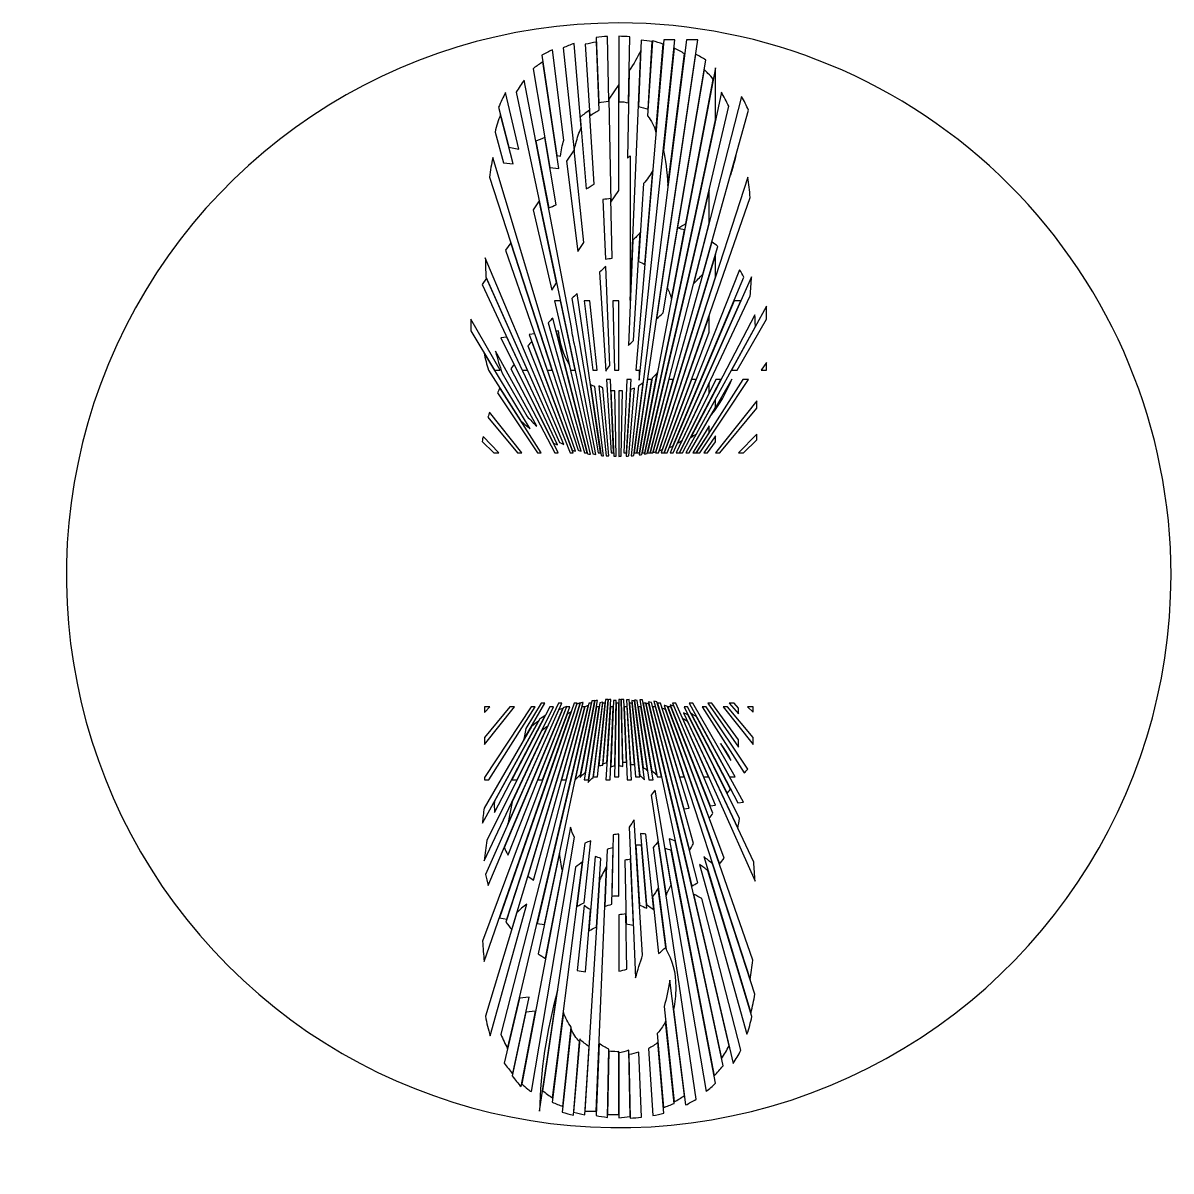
# Model space of a CAD drawing. Extents: x 26 to 180, y 81 to 236.
import ezdxf

# ---------------------------------------------------------------- set-up
doc = ezdxf.new("R2010")
doc.units = 0
doc.layers.add('Ebene_1', color=7, linetype='CONTINUOUS')

msp = doc.modelspace()

# ---------------------------------------------------------------- linework, layer by layer
at = {"layer": 'Ebene_1', "color": 7}
for p, q in [((105.93768, 235.585139), (105.93768, 235.585139)), ((104.5993, 225.030233), (104.41637, 233.76355)), ((104.41637, 233.76355), (104.41637, 233.76355)), ((105.9372, 233.785771), (105.9372, 224.973389)), ((105.93772, 233.785771), (105.9372, 233.785771)), ((105.9372, 233.785771), (105.9372, 233.785771)), ((107.27097, 224.808541), (107.45752, 233.726343)), ((98.467891, 232.219458), (99.92465, 218.361906)), ((100.87395, 221.450606), (99.918966, 232.821488)), ((99.918966, 232.821488), (99.918966, 232.821488)), ((101.43515, 232.709351), (102.04287, 223.052576)), ((102.89915, 233.645728), (103.26967, 224.808024)), ((103.31049, 223.824622), (102.92602, 233.000806)), ((102.92602, 233.000806), (102.92602, 233.000806)), ((115.05344, 233.312931), (108.01925, 177.64036)), ((111.99626, 233.312931), (108.25851, 188.79782)), ((108.37168, 177.64036), (116.59237, 233.312931)), ((108.95872, 233.244718), (108.58459, 224.328467)), ((108.69879, 187.42633), (113.52175, 233.312931)), ((108.95872, 233.244718), (108.95872, 233.244718)), ((110.46871, 233.178573), (109.83206, 223.055676)), ((109.88838, 223.947611), (110.46302, 233.088139)), ((110.46871, 233.178573), (110.46871, 233.178573)), ((110.95292, 220.887333), (111.94717, 232.726404)), ((113.40548, 232.204472), (111.95286, 218.385677)), ((113.52175, 233.312931), (111.99626, 233.312931)), ((111.99626, 233.312931), (111.99626, 233.312931)), ((113.40548, 232.204472), (113.40548, 232.204472)), ((116.59237, 233.312931), (115.05344, 233.312931)), ((115.05344, 233.312931), (115.05344, 233.312931)), ((95.589514, 231.231405), (97.584224, 217.725252)), ((98.530937, 219.782491), (96.989945, 231.980713)), ((96.989945, 231.980713), (96.989945, 231.980713)), ((107.48853, 198.166239), (108.90136, 231.874259)), ((108.90136, 231.874259), (108.90136, 231.874259)), ((116.30556, 231.36628), (111.03715, 195.69094)), ((112.57401, 213.693457), (114.81366, 231.421574)), ((116.30556, 231.36628), (116.30556, 231.36628)), ((94.393722, 229.40826), (96.646297, 216.089693)), ((97.843123, 215.970321), (95.720256, 230.346187)), ((95.720256, 230.346187), (95.720256, 230.346187)), ((107.36192, 229.182951), (107.11439, 217.352148)), ((118.98602, 229.557088), (109.08171, 177.64036)), ((111.91565, 196.50329), (117.68119, 230.589067)), ((117.4626, 229.296639), (112.48306, 199.856576)), ((117.4626, 229.296639), (117.4626, 229.296639)), ((118.98602, 222.54563), (118.98602, 229.557088)), ((118.98602, 229.557088), (118.98602, 229.557088)), ((99.568599, 194.54217), (93.207747, 227.885356)), ((93.207747, 227.885356), (93.207747, 227.885356)), ((114.97851, 208.553719), (118.68526, 227.984058)), ((92.465157, 218.594967), (90.683354, 226.190369)), ((90.683354, 226.190369), (90.683354, 226.190369)), ((92.101355, 226.248763), (102.4661, 177.48585)), ((105.9372, 227.277641), (104.59362, 225.310836)), ((105.9372, 212.982389), (105.9372, 227.277641)), ((105.9372, 227.277641), (105.9372, 227.277641)), ((119.7715, 226.239978), (109.40366, 177.46466)), ((119.7715, 226.239978), (119.7715, 226.239978)), ((104.59362, 225.310836), (104.88455, 211.41711)), ((105.9372, 224.973389), (105.93772, 224.973389)), ((122.49847, 225.658101), (116.01876, 200.419849)), ((122.49847, 225.658101), (122.49847, 225.658101)), ((89.74646, 224.215295), (91.131388, 218.821309)), ((91.705514, 216.58372), (90.002775, 223.215356)), ((90.002775, 223.215356), (90.002775, 223.215356)), ((100.74992, 222.927519), (101.56589, 213.211316)), ((102.62061, 213.873808), (101.99481, 223.821004)), ((101.99481, 223.821004), (101.99481, 223.821004)), ((109.7778, 177.53029), (120.76317, 224.363607)), ((117.25848, 201.702458), (123.43381, 223.81842)), ((109.44138, 177.64036), (118.98602, 222.54563)), ((89.262252, 220.879582), (90.425488, 216.711877)), ((97.493274, 211.080697), (95.959517, 220.14836)), ((95.959517, 220.14836), (95.959517, 220.14836)), ((91.131388, 218.821309), (92.465157, 218.594967)), ((94.779744, 219.647616), (96.495402, 210.652816)), ((99.914315, 218.461125), (98.888021, 216.958891)), ((101.22586, 205.978682), (99.914315, 218.461125)), ((99.914315, 218.461125), (99.914315, 218.461125)), ((100.89462, 177.8574), (88.946509, 217.431213)), ((88.946509, 217.431213), (88.946509, 217.431213)), ((90.425488, 216.711877), (91.705514, 216.58372)), ((97.584224, 217.725252), (98.10874, 217.635852)), ((98.888021, 216.958891), (100.42539, 204.788574)), ((107.48853, 217.692696), (107.48853, 198.166239)), ((121.71712, 217.672542), (120.9921, 215.076318)), ((121.71712, 217.672542), (121.71712, 217.672542)), ((96.646297, 216.089693), (97.843123, 215.970321)), ((109.45533, 203.047595), (110.51935, 215.718656)), ((110.51935, 215.718656), (110.51935, 215.718656)), ((88.509843, 214.791064), (100.46725, 177.98918)), ((109.25845, 213.942537), (108.59854, 203.452222)), ((123.36198, 214.782796), (111.39113, 177.94008)), ((123.36198, 214.782796), (123.36198, 214.782796)), ((104.88455, 211.41711), (105.9372, 212.982389)), ((118.11579, 213.078507), (109.80363, 177.64036)), ((111.834, 178.08891), (123.66429, 212.060482)), ((118.11579, 208.586792), (118.11579, 213.078507)), ((118.11579, 213.078507), (118.11579, 213.078507)), ((95.217961, 211.586092), (94.392171, 210.37738)), ((97.566138, 200.537671), (95.217961, 211.586092)), ((95.217961, 211.586092), (95.217961, 211.586092)), ((103.81434, 211.800033), (104.15178, 203.758146)), ((105.04268, 203.861499), (104.8737, 211.911654)), ((104.8737, 211.911654), (104.8737, 211.911654)), ((94.392171, 210.37738), (96.9238, 199.583207)), ((110.17002, 177.64036), (118.11579, 208.586792)), ((113.0453, 198.417387), (114.81263, 207.684005)), ((91.377368, 205.96473), (90.685421, 204.951872)), ((96.955322, 188.79782), (91.377368, 205.96473)), ((91.377368, 205.96473), (91.377368, 205.96473)), ((100.42539, 204.788574), (101.22586, 205.978682)), ((107.82908, 206.289258), (107.23428, 192.10459)), ((107.92726, 192.78052), (108.84194, 207.320203)), ((108.84194, 207.320203), (108.84194, 207.320203)), ((118.47597, 206.063949), (110.55501, 177.69462)), ((118.47597, 206.063949), (118.47597, 206.063949)), ((90.685421, 204.951872), (96.310917, 188.79782)), ((118.98602, 204.374129), (110.91468, 177.64036)), ((110.9617, 177.79642), (119.31726, 205.470703)), ((118.98602, 201.314368), (118.98602, 204.374129)), ((118.98602, 204.374129), (118.98602, 204.374129)), ((98.534554, 178.76484), (87.951221, 203.942114)), ((87.951221, 203.942114), (87.951221, 203.942114)), ((104.7533, 189.4076), (104.19312, 202.764925)), ((104.19312, 202.764925), (104.19312, 202.764925)), ((88.114001, 201.187244), (87.513521, 200.308228)), ((88.031836, 201.371212), (97.967664, 179.05474)), ((93.629944, 188.79782), (88.114001, 201.187244)), ((88.114001, 201.187244), (88.114001, 201.187244)), ((103.36837, 201.989779), (104.20656, 188.66656)), ((111.29398, 177.64036), (118.98602, 201.314368)), ((122.2313, 202.309656), (112.74454, 178.34833)), ((113.24477, 178.53953), (122.81938, 201.316951)), ((123.8374, 201.358809), (113.86333, 178.95656)), ((122.2313, 202.309656), (122.2313, 202.309656)), ((123.8374, 201.358809), (123.8374, 201.358809)), ((87.513521, 200.308228), (92.929728, 188.79782)), ((96.9238, 199.583207), (97.566138, 200.537671)), ((97.262797, 198.139368), (99.453361, 188.79782)), ((98.076184, 198.139368), (97.262797, 198.139368)), ((97.262797, 198.139368), (97.262797, 198.139368)), ((100.06159, 188.79782), (98.076184, 198.139368)), ((99.632678, 198.431856), (103.14926, 177.64036)), ((103.50324, 177.64036), (100.33238, 199.113468)), ((100.33238, 199.113468), (100.33238, 199.113468)), ((101.26514, 198.139368), (102.44543, 188.79782)), ((102.0501, 198.139368), (101.26514, 198.139368)), ((101.26514, 198.139368), (101.26514, 198.139368)), ((103.03195, 188.79782), (102.0501, 198.139368)), ((105.16257, 198.139368), (105.35843, 188.79782)), ((105.9372, 198.139368), (105.16257, 198.139368)), ((105.16257, 198.139368), (105.16257, 198.139368)), ((105.9372, 188.79782), (105.9372, 198.139368)), ((121.48406, 198.139368), (112.86753, 177.64036)), ((113.27681, 177.64036), (122.40338, 198.139368)), ((114.47777, 179.30382), (123.65809, 198.813228)), ((122.40338, 198.139368), (121.48406, 198.139368)), ((121.48406, 198.139368), (121.48406, 198.139368)), ((125.86932, 197.41073), (121.13421, 188.79782)), ((125.86932, 195.67802), (125.86932, 197.41073)), ((125.86932, 197.41073), (125.86932, 197.41073)), ((86.00612, 195.67699), (86.00612, 194.0652)), ((89.97797, 188.79782), (86.00612, 195.67699)), ((86.00612, 195.67699), (86.00612, 195.67699)), ((96.441659, 195.16332), (101.33438, 177.64036)), ((101.70439, 177.64036), (97.041622, 195.80204)), ((97.041622, 195.80204), (97.041622, 195.80204)), ((118.11579, 196.12657), (111.67794, 177.64036)), ((124.28699, 196.25369), (115.6472, 179.72757)), ((118.11579, 193.90242), (118.11579, 196.12657)), ((118.11579, 196.12657), (118.11579, 196.12657)), ((121.89695, 188.79782), (125.86932, 195.67802)), ((124.28699, 196.25369), (124.28699, 196.25369)), ((86.00612, 194.0652), (89.196106, 188.79782)), ((94.608695, 193.68538), (93.872306, 193.59598)), ((93.872306, 193.59598), (99.67712, 177.98711)), ((100.11689, 177.86825), (94.608695, 193.68538)), ((94.608695, 193.68538), (94.608695, 193.68538)), ((97.806433, 194.07347), (97.494824, 194.03574)), ((97.494824, 194.03574), (101.73798, 177.51014)), ((97.806433, 194.07347), (97.806433, 194.07347)), ((112.06809, 177.64036), (118.11579, 193.90242)), ((116.41253, 180.2092), (124.35417, 194.65483)), ((90.844584, 193.22907), (90.063236, 193.13399)), ((90.063236, 193.13399), (97.091748, 178.97516)), ((97.676208, 178.7111), (90.844584, 193.22907)), ((90.844584, 193.22907), (90.844584, 193.22907)), ((93.704358, 192.05137), (99.409953, 177.64036)), ((99.806311, 177.64036), (94.218022, 192.66735)), ((94.218022, 192.66735), (94.218022, 192.66735)), ((102.83507, 177.41815), (100.06573, 191.9351)), ((93.984444, 180.89184), (87.779138, 191.13773)), ((87.779138, 191.13773), (87.779138, 191.13773)), ((94.905835, 181.22102), (89.333049, 191.35787)), ((89.333049, 191.35787), (89.333049, 191.35787)), ((91.401656, 188.95905), (97.319124, 177.64036)), ((97.753723, 177.64036), (91.823853, 189.5864)), ((91.823853, 189.5864), (91.823853, 189.5864)), ((102.11676, 177.44244), (99.285413, 189.51612)), ((125.86932, 189.83341), (125.14947, 188.79782)), ((125.86932, 188.79782), (125.86932, 189.83341)), ((125.86932, 189.83341), (125.86932, 189.83341)), ((88.393571, 188.79937), (92.718888, 181.98325)), ((89.196106, 188.79782), (89.97797, 188.79782)), ((90.221883, 188.37511), (93.583952, 182.55169)), ((92.929728, 188.79782), (93.629944, 188.79782)), ((96.310917, 188.79782), (96.955322, 188.79782)), ((99.453361, 188.79782), (100.06159, 188.79782)), ((102.44543, 188.79782), (103.03195, 188.79782)), ((104.27891, 187.51159), (104.90006, 177.64036)), ((104.83288, 187.51159), (104.27891, 187.51159)), ((104.27891, 187.51159), (104.27891, 187.51159)), ((105.24629, 177.64036), (104.83288, 187.51159)), ((105.35843, 188.79782), (105.9372, 188.79782)), ((107.04205, 187.51159), (106.62863, 177.64036)), ((106.97435, 177.64036), (107.5955, 187.51159)), ((107.5955, 187.51159), (107.04205, 187.51159)), ((107.04205, 187.51159), (107.04205, 187.51159)), ((108.25851, 188.79782), (108.69879, 188.79782)), ((109.82896, 187.51159), (108.37116, 177.64036)), ((110.43099, 187.7245), (108.67709, 177.35459)), ((108.69879, 188.79782), (108.69879, 187.42633)), ((108.72566, 177.64036), (110.39481, 187.51159)), ((109.03831, 177.40988), (111.1374, 188.4149)), ((110.39481, 187.51159), (109.82896, 187.51159)), ((109.82896, 187.51159), (109.82896, 187.51159)), ((112.70423, 187.51159), (110.1695, 177.64036)), ((110.54002, 177.64036), (113.29593, 187.51159)), ((111.1374, 188.4149), (111.1374, 188.4149)), ((115.73919, 187.51159), (112.06809, 177.64036)), ((112.46394, 177.64036), (116.37222, 187.51159)), ((113.29593, 187.51159), (112.70423, 187.51159)), ((112.70423, 187.51159), (112.70423, 187.51159)), ((119.02116, 187.51159), (114.12068, 177.64036)), ((114.5558, 177.64036), (119.71672, 187.51159)), ((116.37222, 187.51159), (115.73919, 187.51159)), ((115.73919, 187.51159), (115.73919, 187.51159)), ((122.66383, 187.51159), (116.3991, 177.64036)), ((116.89002, 177.64036), (123.44828, 187.51159)), ((121.19519, 187.58187), (118.37779, 182.70258)), ((119.71672, 187.51159), (119.02116, 187.51159)), ((119.02116, 187.51159), (119.02116, 187.51159)), ((121.13421, 188.79782), (121.89695, 188.79782)), ((121.19519, 187.58187), (121.19519, 187.58187)), ((123.44828, 187.51159), (122.66383, 187.51159)), ((122.66383, 187.51159), (122.66383, 187.51159)), ((125.14947, 188.79782), (125.86932, 188.79782)), ((89.602283, 185.74167), (94.984383, 177.64036)), ((95.475309, 177.64036), (89.921126, 186.39228)), ((89.921126, 186.39228), (89.921126, 186.39228)), ((102.14725, 186.82068), (103.55802, 177.26829)), ((102.14725, 186.82068), (102.14725, 186.82068)), ((103.9058, 177.23522), (102.72965, 186.54576)), ((103.2552, 186.67547), (104.24635, 177.24349)), ((103.2552, 186.67547), (103.2552, 186.67547)), ((104.58845, 177.21816), (103.81744, 186.40158)), ((104.89541, 186.01556), (105.26541, 177.17631)), ((104.89541, 186.01556), (104.89541, 186.01556)), ((105.60182, 177.1701), (105.41682, 185.98559)), ((105.93772, 185.9799), (105.9372, 185.9799)), ((105.9372, 185.9799), (105.9372, 177.16752)), ((106.2731, 177.17527), (106.4581, 186.00471)), ((106.4581, 186.00471), (106.4581, 186.00471)), ((107.51282, 186.19746), (106.94696, 177.20111)), ((107.28647, 177.22281), (108.05335, 186.35301)), ((108.61973, 186.67495), (107.62754, 177.2378)), ((107.97222, 177.26519), (109.21039, 187.06563)), ((108.05335, 186.35301), (108.05335, 186.35301)), ((109.21039, 187.06563), (109.21039, 187.06563)), ((118.11579, 187.03565), (113.69487, 177.64036)), ((118.11579, 185.68793), (118.11579, 187.03565)), ((118.11579, 187.03565), (118.11579, 187.03565)), ((114.12068, 177.64036), (118.11579, 185.68793)), ((118.98602, 184.89005), (115.00022, 177.64036)), ((118.98602, 183.75523), (118.98602, 184.89005)), ((118.98602, 184.89005), (118.98602, 184.89005)), ((124.56449, 184.6575), (119.00307, 177.64036)), ((124.56449, 183.67203), (124.56449, 184.6575)), ((124.56449, 184.6575), (124.56449, 184.6575)), ((92.871334, 177.64036), (88.531547, 183.11548)), ((88.531547, 183.11548), (88.531547, 183.11548)), ((115.45549, 177.64036), (118.98602, 183.75523)), ((119.57461, 177.64036), (124.56449, 183.67203)), ((88.315023, 182.4566), (92.299276, 177.64036)), ((118.11579, 181.26443), (115.92109, 177.64036)), ((118.11579, 180.34614), (118.11579, 181.26443)), ((118.11579, 181.26443), (118.11579, 181.26443)), ((89.793486, 177.64036), (87.646847, 179.83247)), ((87.646847, 179.83247), (87.646847, 179.83247)), ((116.39858, 177.64036), (118.11579, 180.34614)), ((118.98602, 179.92963), (117.3949, 177.64036)), ((118.98602, 179.11572), (118.98602, 179.92963)), ((118.98602, 179.92963), (118.98602, 179.92963)), ((124.56449, 180.17664), (122.0804, 177.64036)), ((124.56449, 179.39684), (124.56449, 180.17664)), ((124.56449, 180.17664), (124.56449, 180.17664)), ((87.527474, 179.18342), (89.103088, 177.64036)), ((117.91425, 177.64036), (118.98602, 179.11572)), ((122.7708, 177.64036), (124.56449, 179.39684)), ((89.103088, 177.64036), (89.793486, 177.64036)), ((92.299276, 177.64036), (92.871334, 177.64036)), ((94.984383, 177.64036), (95.475309, 177.64036)), ((97.319124, 177.64036), (97.753723, 177.64036)), ((99.409953, 177.64036), (99.806311, 177.64036)), ((101.33438, 177.64036), (101.70439, 177.64036)), ((103.14926, 177.64036), (103.50324, 177.64036)), ((104.90006, 177.64036), (105.24629, 177.64036)), ((105.9372, 177.16752), (105.93772, 177.16752)), ((106.62863, 177.64036), (106.97435, 177.64036)), ((108.01925, 177.64036), (108.37168, 177.64036)), ((108.37116, 177.64036), (108.72566, 177.64036)), ((109.08171, 177.64036), (109.44138, 177.64036)), ((109.80363, 177.64036), (110.17002, 177.64036)), ((110.1695, 177.64036), (110.54002, 177.64036)), ((110.91468, 177.64036), (111.29398, 177.64036)), ((111.67794, 177.64036), (112.06809, 177.64036)), ((112.06809, 177.64036), (112.46394, 177.64036)), ((112.86753, 177.64036), (113.27681, 177.64036)), ((113.69487, 177.64036), (114.12068, 177.64036)), ((114.12068, 177.64036), (114.5558, 177.64036)), ((115.00022, 177.64036), (115.45549, 177.64036)), ((115.92109, 177.64036), (116.39858, 177.64036)), ((116.3991, 177.64036), (116.89002, 177.64036)), ((117.3949, 177.64036), (117.91425, 177.64036)), ((119.00307, 177.64036), (119.57461, 177.64036)), ((122.0804, 177.64036), (122.7708, 177.64036)), ((94.462451, 120.05576), (101.14835, 144.00159)), ((102.33381, 144.20106), (100.07399, 133.56967)), ((102.70846, 144.22845), (100.73804, 133.89729)), ((100.80625, 134.25541), (102.71208, 144.24602)), ((101.14835, 144.00159), (101.14835, 144.00159)), ((101.44239, 134.57684), (103.08156, 144.2672)), ((103.39731, 143.95146), (101.80826, 133.18933)), ((102.49245, 133.88024), (103.77403, 144.02381)), ((102.71208, 144.24602), (102.71208, 144.24602)), ((103.08156, 144.2672), (103.08156, 144.2672)), ((104.17297, 144.36797), (103.23556, 135.44707)), ((103.77403, 144.02381), (103.77403, 144.02381)), ((103.78746, 135.54629), (104.52902, 144.37882)), ((104.52747, 144.36539), (103.804, 135.74576)), ((104.34609, 135.86152), (104.88197, 144.37934)), ((104.52902, 144.37882), (104.52902, 144.37882)), ((105.22872, 144.2393), (104.85406, 135.30341)), ((104.88197, 144.37934), (104.88197, 144.37934)), ((105.39977, 135.46826), (105.58425, 144.27651)), ((105.58425, 144.27651), (105.58425, 144.27651)), ((105.93772, 144.37521), (105.93772, 135.491)), ((105.93772, 144.37521), (105.93772, 144.37521)), ((106.28912, 144.38451), (106.46534, 135.96538)), ((106.28912, 144.38451), (106.28912, 144.38451)), ((106.47774, 135.35974), (106.28912, 144.36384)), ((106.99554, 135.91267), (106.64104, 144.37882)), ((106.99399, 144.36229), (107.54227, 135.64757)), ((108.08436, 135.5928), (107.34694, 144.37004)), ((107.34694, 144.37004), (107.34694, 144.37004)), ((107.71591, 144.23826), (108.77734, 134.13759)), ((107.71591, 144.23826), (107.71591, 144.23826)), ((108.06731, 144.29511), (109.21556, 135.20677)), ((108.06731, 144.29511), (108.06731, 144.29511)), ((109.4233, 133.56398), (108.08126, 144.18762)), ((109.82585, 134.8223), (108.43162, 144.2641)), ((108.78096, 144.34317), (110.40256, 134.75667)), ((108.78096, 144.34317), (108.78096, 144.34317)), ((111.07229, 134.23681), (109.14838, 144.32353)), ((109.94729, 144.06153), (115.77071, 119.23152)), ((109.94729, 144.06153), (109.94729, 144.06153)), ((116.58203, 119.69764), (110.34365, 143.99539)), ((110.6842, 144.15507), (114.73046, 129.66241)), ((110.6842, 144.15507), (110.6842, 144.15507)), ((115.42293, 129.73889), (111.09193, 144.08427)), ((98.966052, 142.40892), (87.593103, 111.82732)), ((87.803943, 109.0833), (99.49987, 142.66937)), ((87.82513, 143.41299), (87.82513, 142.65955)), ((87.82513, 142.65955), (88.56307, 143.41299)), ((88.56307, 143.41299), (87.82513, 143.41299)), ((87.82513, 143.41299), (87.82513, 143.41299)), ((91.260063, 143.41299), (87.82513, 139.26079)), ((87.82513, 138.30271), (91.875529, 143.41299)), ((94.150326, 143.41299), (87.82513, 133.89316)), ((97.838472, 142.96444), (87.977059, 120.81489)), ((88.355847, 119.33022), (98.384692, 143.18872)), ((88.433879, 133.57432), (94.677942, 143.41299)), ((99.9231, 143.88428), (89.846712, 114.94755)), ((101.38244, 143.41299), (90.049284, 99.27667)), ((98.427067, 143.28742), (90.493184, 124.41415)), ((100.29827, 143.80005), (90.739164, 114.38066)), ((90.875073, 114.79872), (100.32566, 143.88428)), ((90.964473, 97.31761), (101.80774, 143.54683)), ((90.984627, 127.57158), (98.24775, 143.88428)), ((91.015116, 123.46537), (98.928845, 143.45382)), ((91.875529, 143.41299), (91.260063, 143.41299)), ((91.260063, 143.41299), (91.260063, 143.41299)), ((91.50966, 113.36831), (100.73029, 143.90805)), ((96.6618, 143.41299), (91.518445, 133.57432)), ((97.81005, 143.88428), (91.554618, 130.59)), ((92.246049, 133.57432), (97.129989, 143.41299)), ((93.139535, 138.98897), (95.965719, 143.88428)), ((95.477893, 143.88428), (93.423238, 140.49121)), ((100.73287, 143.91684), (93.691439, 120.59423)), ((94.677942, 143.41299), (94.150326, 143.41299)), ((94.150326, 143.41299), (94.150326, 143.41299)), ((101.8868, 143.88428), (94.927022, 114.21219)), ((98.912826, 143.41299), (95.017456, 133.57432)), ((95.965719, 143.88428), (95.477893, 143.88428)), ((95.477893, 143.88428), (95.477893, 143.88428)), ((95.679948, 133.57432), (99.339156, 143.41299)), ((95.929028, 114.06698), (102.26663, 143.88428)), ((97.129989, 143.41299), (96.6618, 143.41299)), ((96.6618, 143.41299), (96.6618, 143.41299)), ((98.24775, 143.88428), (97.81005, 143.88428)), ((97.81005, 143.88428), (97.81005, 143.88428)), ((100.98402, 143.41299), (98.236898, 133.57432)), ((98.384692, 143.18872), (98.384692, 143.18872)), ((98.855981, 133.57432), (101.38244, 143.41299)), ((99.339156, 143.41299), (98.912826, 143.41299)), ((98.912826, 143.41299), (98.912826, 143.41299)), ((98.928845, 143.45382), (98.928845, 143.45382)), ((99.49987, 142.66937), (99.49987, 142.66937)), ((100.32566, 143.88428), (99.9231, 143.88428)), ((99.9231, 143.88428), (99.9231, 143.88428)), ((100.73029, 143.90805), (100.73029, 143.90805)), ((101.38244, 143.41299), (100.98402, 143.41299)), ((100.98402, 143.41299), (100.98402, 143.41299)), ((102.93687, 143.41299), (101.27237, 133.57432)), ((101.80774, 143.54683), (101.80774, 143.54683)), ((101.8651, 133.57432), (103.31772, 143.41299)), ((102.26663, 143.88428), (101.8868, 143.88428)), ((101.8868, 143.88428), (101.8868, 143.88428)), ((103.75594, 143.88428), (102.5033, 133.97016)), ((103.31772, 143.41299), (102.93687, 143.41299)), ((102.93687, 143.41299), (102.93687, 143.41299)), ((103.08053, 133.97016), (104.12233, 143.88428)), ((104.12233, 143.88428), (103.75594, 143.88428)), ((103.75594, 143.88428), (103.75594, 143.88428)), ((104.82099, 143.41299), (104.20243, 133.57432)), ((104.78172, 133.57432), (105.1941, 143.41299)), ((105.1941, 143.41299), (104.82099, 143.41299)), ((104.82099, 143.41299), (104.82099, 143.41299)), ((105.57547, 143.88428), (105.36825, 133.97016)), ((105.93772, 143.88428), (105.57547, 143.88428)), ((105.57547, 143.88428), (105.57547, 143.88428)), ((105.93772, 133.97016), (105.93772, 143.88428)), ((106.68134, 143.41299), (107.09372, 133.57432)), ((107.05393, 143.41299), (106.68134, 143.41299)), ((106.68134, 143.41299), (106.68134, 143.41299)), ((107.67301, 133.57432), (107.05393, 143.41299)), ((107.38776, 143.88428), (108.22027, 133.97016)), ((107.75311, 143.88428), (107.38776, 143.88428)), ((107.38776, 143.88428), (107.38776, 143.88428)), ((108.79491, 133.97016), (107.75311, 143.88428)), ((108.55771, 143.41299), (110.01034, 133.57432)), ((108.93857, 143.41299), (108.55771, 143.41299)), ((108.55771, 143.41299), (108.55771, 143.41299)), ((110.60255, 133.57432), (108.93857, 143.41299)), ((109.23209, 143.88428), (111.12345, 133.97016)), ((109.60881, 143.88428), (109.23209, 143.88428)), ((109.23209, 143.88428), (109.23209, 143.88428)), ((109.60623, 143.89668), (119.78959, 95.98746)), ((109.60623, 143.89668), (109.60623, 143.89668)), ((111.71566, 133.97016), (109.60881, 143.88428)), ((120.81898, 97.70726), (110.00982, 143.7954)), ((110.493, 143.41299), (115.47357, 124.01573)), ((110.89194, 143.41299), (110.493, 143.41299)), ((110.493, 143.41299), (110.493, 143.41299)), ((116.03788, 124.98104), (110.89194, 143.41299)), ((111.15239, 143.88428), (114.14549, 133.97016)), ((111.54978, 143.88428), (111.15239, 143.88428)), ((111.15239, 143.88428), (111.15239, 143.88428)), ((114.77077, 133.97016), (111.54978, 143.88428)), ((111.76269, 143.22902), (123.6524, 106.63643)), ((111.76269, 143.22902), (111.76269, 143.22902)), ((112.05363, 143.59438), (119.50743, 122.18896)), ((112.05363, 143.59438), (112.05363, 143.59438)), ((124.01362, 109.24867), (112.24896, 143.03214)), ((120.13169, 122.98943), (112.52181, 143.45175)), ((112.53628, 143.41299), (118.14111, 128.34156)), ((112.96261, 143.41299), (112.53628, 143.41299)), ((112.53628, 143.41299), (112.53628, 143.41299)), ((112.86029, 143.67086), (118.25273, 130.05102)), ((112.86029, 143.67086), (112.86029, 143.67086)), ((118.63772, 129.0795), (112.96261, 143.41299)), ((113.19826, 143.88428), (117.36545, 133.97016)), ((113.62769, 143.88428), (113.19826, 143.88428)), ((113.19826, 143.88428), (113.19826, 143.88428)), ((118.9793, 130.13112), (113.35277, 143.51583)), ((118.04137, 133.97016), (113.62769, 143.88428)), ((114.66897, 142.60012), (121.98118, 127.06102)), ((114.66897, 142.60012), (114.66897, 142.60012)), ((114.74493, 143.41299), (120.5482, 131.72172)), ((115.21312, 143.41299), (114.74493, 143.41299)), ((114.74493, 143.41299), (114.74493, 143.41299)), ((121.01432, 132.31651), (115.21312, 143.41299)), ((115.43275, 143.88428), (120.88306, 133.97016)), ((115.9092, 143.88428), (115.43275, 143.88428)), ((115.43275, 143.88428), (115.43275, 143.88428)), ((115.69423, 142.49367), (121.98377, 130.46236)), ((115.69423, 142.49367), (115.69423, 142.49367)), ((121.63289, 133.97016), (115.9092, 143.88428)), ((117.1975, 143.41299), (122.86123, 134.48796)), ((117.72563, 143.41299), (117.1975, 143.41299)), ((117.1975, 143.41299), (117.1975, 143.41299)), ((123.32581, 134.98353), (117.72563, 143.41299)), ((117.94164, 143.88428), (122.0711, 137.94253)), ((118.48631, 143.88428), (117.94164, 143.88428)), ((117.94164, 143.88428), (117.94164, 143.88428)), ((122.0711, 138.9497), (118.48631, 143.88428)), ((120.00043, 143.41299), (124.05031, 138.30323)), ((120.61589, 143.41299), (120.00043, 143.41299)), ((120.00043, 143.41299), (120.00043, 143.41299)), ((124.05031, 139.26131), (120.61589, 143.41299)), ((120.84534, 143.88428), (122.0711, 142.46421)), ((121.48871, 143.88428), (120.84534, 143.88428)), ((120.84534, 143.88428), (120.84534, 143.88428)), ((122.0711, 143.23781), (121.48871, 143.88428)), ((122.0711, 142.46421), (122.0711, 143.23781)), ((123.3134, 143.41299), (124.05031, 142.66058)), ((124.05031, 143.41299), (123.3134, 143.41299)), ((123.3134, 143.41299), (123.3134, 143.41299)), ((124.05031, 142.66058), (124.05031, 143.41299)), ((87.562614, 127.7323), (95.117192, 141.47306)), ((95.281523, 141.77227), (89.174919, 130.66442)), ((89.201274, 129.14203), (96.040649, 142.22547)), ((95.117192, 141.47306), (95.117192, 141.47306)), ((96.040649, 142.22547), (96.040649, 142.22547)), ((114.53616, 141.84306), (124.31231, 119.8842)), ((114.53616, 141.84306), (114.53616, 141.84306)), ((124.13764, 122.47784), (115.24723, 141.37177)), ((122.21993, 128.35448), (115.31493, 142.26474)), ((122.76408, 130.54814), (116.43527, 142.05959)), ((94.165312, 140.76613), (87.808077, 129.75388)), ((87.820996, 122.65612), (96.344507, 140.76923)), ((95.467558, 140.06436), (88.178597, 125.38102)), ((93.423238, 140.49121), (93.139535, 138.98897)), ((96.344507, 140.76923), (96.344507, 140.76923)), ((87.82513, 139.26079), (87.82513, 138.30271)), ((119.67383, 138.47428), (121.05773, 136.18914)), ((119.67383, 138.47428), (119.67383, 138.47428)), ((122.0711, 137.94253), (122.0711, 138.9497)), ((124.05031, 138.30323), (124.05031, 139.26131)), ((87.82513, 133.89316), (87.82513, 133.57432)), ((87.82513, 133.57432), (88.433879, 133.57432)), ((91.518445, 133.57432), (92.246049, 133.57432)), ((95.017456, 133.57432), (95.679948, 133.57432)), ((98.236898, 133.57432), (98.855981, 133.57432)), ((101.27237, 133.57432), (101.8651, 133.57432)), ((102.5033, 133.97016), (103.08053, 133.97016)), ((104.20243, 133.57432), (104.78172, 133.57432)), ((105.36825, 133.97016), (105.93772, 133.97016)), ((107.09372, 133.57432), (107.67301, 133.57432)), ((108.22027, 133.97016), (108.79491, 133.97016)), ((110.01034, 133.57432), (110.60255, 133.57432)), ((111.12345, 133.97016), (111.71566, 133.97016)), ((114.14549, 133.97016), (114.77077, 133.97016)), ((117.36545, 133.97016), (118.04137, 133.97016)), ((120.88306, 133.97016), (121.63289, 133.97016)), ((113.00189, 119.38604), (110.83716, 132.18525)), ((110.83716, 132.18525), (110.83716, 132.18525)), ((91.554618, 130.59), (90.984627, 127.57158)), ((110.31833, 131.49021), (112.31718, 117.9515)), ((118.25273, 130.05102), (118.9793, 130.13112)), ((121.98377, 130.46236), (122.76408, 130.54814)), ((114.73046, 129.66241), (115.42293, 129.73889)), ((99.453361, 127.1623), (92.857898, 92.58664)), ((99.453361, 127.1623), (99.453361, 127.1623)), ((107.36141, 127.17987), (108.21355, 106.85088)), ((109.15975, 109.9463), (108.01201, 128.18343)), ((108.01201, 128.18343), (108.01201, 128.18343)), ((94.160661, 91.52675), (99.961857, 125.82337)), ((105.20443, 126.1541), (105.03132, 117.90137)), ((105.93772, 117.89724), (105.93772, 126.2559)), ((105.93772, 126.2559), (105.93772, 126.2559)), ((108.86364, 126.31378), (109.66462, 116.77017)), ((108.86364, 126.31378), (108.86364, 126.31378)), ((110.68368, 115.99968), (109.60623, 126.25125)), ((112.71715, 125.61408), (118.8098, 93.67598)), ((112.71715, 125.61408), (112.71715, 125.61408)), ((101.37262, 125.02083), (100.29207, 116.4658)), ((101.29666, 117.00117), (102.17361, 125.34329)), ((102.17361, 125.34329), (102.17361, 125.34329)), ((104.38794, 124.18781), (104.06497, 116.47407)), ((105.00806, 116.78051), (105.16774, 124.40537)), ((105.16774, 124.40537), (105.16774, 124.40537)), ((108.22699, 124.77124), (108.73755, 116.65287)), ((108.29365, 124.77279), (108.29365, 124.77279)), ((109.70855, 116.25083), (108.99438, 124.75625)), ((110.57413, 124.45239), (112.31252, 110.69303)), ((116.37119, 90.49839), (111.2392, 125.25286)), ((111.2392, 125.25286), (111.2392, 125.25286)), ((112.17145, 124.2984), (117.71219, 91.53916)), ((112.17145, 124.2984), (112.17145, 124.2984)), ((119.00204, 92.66725), (113.01429, 124.05707)), ((119.99578, 95.01491), (113.55328, 125.32521)), ((97.973865, 123.68861), (95.087219, 110.10753)), ((97.033354, 90.67306), (101.05688, 122.51866)), ((97.973865, 123.68861), (97.973865, 123.68861)), ((101.05688, 122.51866), (101.05688, 122.51866)), ((102.75445, 123.24781), (101.91161, 113.21174)), ((102.75445, 123.24781), (102.75445, 123.24781)), ((102.95289, 113.71351), (103.53528, 122.97186)), ((106.74284, 122.73363), (106.92267, 114.13829)), ((107.91589, 113.95794), (107.54279, 122.85972)), ((107.54279, 122.85972), (107.54279, 122.85972)), ((117.39594, 123.20441), (123.74542, 102.17313)), ((117.39594, 123.20441), (117.39594, 123.20441)), ((100.12412, 121.78486), (95.675814, 91.65801)), ((96.08044, 109.48431), (98.344385, 121.34922)), ((102.90948, 88.90573), (104.29234, 121.89854)), ((104.29234, 121.89854), (104.29234, 121.89854)), ((116.82336, 122.16674), (123.21987, 99.25703)), ((116.82336, 122.16674), (116.82336, 122.16674)), ((123.89631, 101.67394), (117.97161, 121.29651)), ((124.28492, 104.68719), (118.58656, 122.22669)), ((103.35235, 120.0661), (101.39174, 88.90573)), ((110.4899, 117.84608), (111.29915, 110.14681)), ((112.27635, 110.97725), (111.26556, 118.97934)), ((111.26556, 118.97934), (111.26556, 118.97934)), ((116.02703, 118.13908), (121.37709, 95.32807)), ((116.02703, 118.13908), (116.02703, 118.13908)), ((88.603894, 99.07255), (93.550362, 116.78826)), ((93.550362, 116.78826), (93.550362, 116.78826)), ((101.25739, 116.6291), (100.33754, 107.87511)), ((101.25739, 116.6291), (101.25739, 116.6291)), ((122.38426, 97.09851), (117.13497, 117.5448)), ((92.205741, 115.67412), (87.987911, 101.70391)), ((89.846712, 114.94755), (90.875073, 114.79872)), ((101.44859, 107.69579), (102.15139, 116.06582)), ((105.93772, 115.36096), (105.93772, 107.78106)), ((107.05031, 108.02704), (106.89373, 115.51754)), ((106.89373, 115.51754), (106.89373, 115.51754)), ((94.927022, 114.21219), (95.929028, 114.06698)), ((114.79868, 91.00844), (112.83652, 106.54289)), ((112.83652, 106.54289), (112.83652, 106.54289)), ((92.561275, 104.12753), (90.50507, 95.36063)), ((91.654871, 93.96071), (93.844401, 104.26034)), ((93.844401, 104.26034), (92.561275, 104.12753)), ((93.844401, 104.26034), (93.844401, 104.26034)), ((95.268087, 88.90573), (97.666907, 105.14763)), ((97.666907, 105.14763), (97.666907, 105.14763)), ((93.410836, 102.22171), (91.591309, 93.65944)), ((92.784001, 92.20475), (94.7229, 102.3664)), ((94.7229, 102.3664), (93.410836, 102.22171)), ((94.7229, 102.3664), (94.7229, 102.3664)), ((98.492179, 102.21602), (96.964107, 90.12012)), ((98.492179, 102.21602), (98.492179, 102.21602)), ((112.05001, 103.00151), (113.40031, 90.15423)), ((113.33417, 102.60463), (114.96094, 89.72996)), ((113.42253, 89.94132), (112.26188, 100.98561)), ((112.26188, 100.98561), (112.26188, 100.98561)), ((99.510722, 100.00789), (98.329399, 88.76982)), ((98.411047, 89.54755), (99.531909, 100.21253)), ((99.510722, 100.00789), (99.510722, 100.00789)), ((111.12603, 99.36814), (111.96423, 89.3889)), ((99.825431, 88.36829), (100.65742, 98.27621)), ((100.68739, 98.63278), (99.858504, 88.76155)), ((100.68739, 98.63278), (100.68739, 98.63278)), ((101.3597, 88.39671), (101.94003, 97.6132)), ((103.2924, 98.04057), (102.88416, 88.30059)), ((103.2924, 98.04057), (103.2924, 98.04057)), ((112.02624, 88.64889), (111.22525, 98.1894)), ((111.22525, 98.1894), (111.22525, 98.1894)), ((104.40706, 88.0665), (104.59982, 97.27162)), ((104.59362, 96.99774), (104.41482, 88.46286)), ((104.59362, 96.99774), (104.59362, 96.99774)), ((105.93772, 88.43857), (105.93772, 96.92177)), ((105.93772, 96.74762), (105.93772, 87.9957)), ((107.46631, 88.1714), (107.27924, 97.10264)), ((107.27924, 97.10264), (107.27924, 97.10264)), ((107.29164, 96.53575), (107.47096, 87.95798)), ((109.00058, 88.07787), (108.63213, 96.86803)), ((108.63213, 96.86803), (108.63213, 96.86803)), ((109.95194, 97.34965), (110.52142, 88.29801)), ((95.251034, 88.90573), (95.268087, 88.90573)), ((101.39174, 88.90573), (102.90948, 88.90573))]:
    msp.add_line(p, q, dxfattribs=at)
for points in [[(105.93768, 235.585139), (75.825171, 235.585139), (48.677734, 217.445801), (37.154175, 189.625471)], [(158.582295, 213.779025), (144.620075, 227.741245), (125.683241, 235.585139), (105.93768, 235.585139)], [(104.41637, 233.76355), (103.90196, 233.741663), (103.39636, 233.702006), (102.89915, 233.645728)], [(107.45752, 233.726343), (106.96073, 233.762088), (106.45639, 233.785771), (105.93772, 233.785771)], [(99.918966, 232.821488), (99.420045, 232.645058), (98.936287, 232.444599), (98.467891, 232.219458)], [(102.92602, 233.000806), (102.41861, 232.919567), (101.92159, 232.822689), (101.43515, 232.709351)], [(110.46302, 233.088139), (109.97203, 233.15348), (109.4728, 233.208425), (108.95872, 233.244718)], [(111.94717, 232.726404), (111.46752, 232.898283), (110.97447, 233.04871), (110.46871, 233.178573)], [(114.81366, 231.421574), (114.36057, 231.709184), (113.89075, 231.969445), (113.40548, 232.204472)], [(96.989945, 231.980713), (96.501524, 231.748952), (96.03501, 231.498937), (95.589514, 231.231405)], [(108.90136, 231.874259), (108.47121, 230.943359), (107.95877, 230.045936), (107.36192, 229.182951)], [(117.68119, 230.589067), (117.23996, 230.869948), (116.78138, 231.128911), (116.30556, 231.36628)], [(94.497074, 229.493009), (94.461682, 229.465929), (94.428809, 229.435714), (94.393722, 229.40826)], [(95.720256, 230.346187), (95.300898, 230.079344), (94.892895, 229.795872), (94.497074, 229.493009)], [(117.96489, 228.793311), (117.80087, 228.966522), (117.63222, 229.132442), (117.4626, 229.296639)], [(93.207747, 227.885356), (92.817699, 227.373952), (92.448113, 226.829913), (92.101355, 226.248763)], [(118.68526, 227.984058), (118.45632, 228.25685), (118.21863, 228.527258), (117.96489, 228.793311)], [(90.683354, 226.190369), (90.34575, 225.582431), (90.033645, 224.924071), (89.74646, 224.215295)], [(120.76317, 224.363607), (120.45492, 225.025697), (120.12462, 225.652259), (119.7715, 226.239978)], [(103.26967, 224.808024), (103.6948, 224.925202), (104.13802, 224.999126), (104.5993, 225.030233)], [(105.93772, 224.973389), (106.40209, 224.973389), (106.84606, 224.917051), (107.27097, 224.808541)], [(123.43381, 223.81842), (123.16933, 224.453429), (122.85593, 225.065835), (122.49847, 225.658101)], [(90.002775, 223.215356), (89.720594, 222.479792), (89.472519, 221.703191), (89.262252, 220.879582)], [(101.99481, 223.821004), (101.57579, 223.509659), (101.16079, 223.211415), (100.74992, 222.927519)], [(102.04287, 223.052576), (102.43266, 223.358153), (102.8549, 223.615903), (103.31049, 223.824622)], [(108.58459, 224.328467), (109.04704, 224.237801), (109.48115, 224.110492), (109.88838, 223.947611)], [(109.83206, 223.055676), (110.35779, 222.436567), (110.73172, 221.714081), (110.95292, 220.887333)], [(100.15099, 219.338074), (100.3598, 220.135348), (100.60082, 220.839122), (100.87395, 221.450606)], [(95.959517, 220.14836), (95.561797, 219.966482), (95.168438, 219.799088), (94.779744, 219.647616)], [(98.10874, 217.635852), (98.197564, 218.411038), (98.338673, 219.126261), (98.530937, 219.782491)], [(99.92465, 218.361906), (99.996044, 218.708482), (100.07081, 219.03668), (100.15099, 219.338074)], [(111.95286, 218.385677), (112.22327, 217.215123), (112.4299, 215.651025), (112.57401, 213.693457)], [(88.946509, 217.431213), (88.779519, 216.585713), (88.635441, 215.703251), (88.509843, 214.791064)], [(107.11439, 217.352148), (107.23914, 217.465577), (107.36518, 217.57736), (107.48853, 217.692696)], [(120.9921, 215.076318), (121.33593, 215.903882), (121.57804, 216.769288), (121.71712, 217.672542)], [(110.51935, 215.718656), (110.20734, 215.06524), (109.78716, 214.473156), (109.25845, 213.942537)], [(101.56589, 213.211316), (101.92152, 213.426577), (102.27352, 213.646909), (102.62061, 213.873808)], [(123.66429, 212.060482), (123.58182, 212.998168), (123.48209, 213.907504), (123.36198, 214.782796)], [(180.388409, 161.13441), (180.388409, 180.879971), (172.544515, 199.816805), (158.582295, 213.779025)], [(96.495402, 210.652816), (96.830997, 210.791425), (97.163867, 210.933649), (97.493274, 211.080697)], [(104.8737, 211.911654), (104.53394, 211.860996), (104.18045, 211.823857), (103.81434, 211.800033)], [(113.87987, 207.916032), (114.26025, 208.12335), (114.62533, 208.336347), (114.97851, 208.553719)], [(114.81263, 207.684005), (114.5077, 207.769007), (114.19766, 207.847933), (113.87987, 207.916032)], [(108.84194, 207.320203), (108.52846, 206.995372), (108.18684, 206.648436), (107.82908, 206.289258)], [(119.31726, 205.470703), (119.04547, 205.679832), (118.76526, 205.8778), (118.47597, 206.063949)], [(87.951221, 203.942114), (87.965912, 203.06114), (87.992995, 202.20481), (88.031836, 201.371212)], [(104.19312, 202.764925), (103.92546, 202.512258), (103.64951, 202.2529), (103.36837, 201.989779)], [(104.15178, 203.758146), (104.458, 203.801888), (104.75614, 203.837435), (105.04268, 203.861499)], [(108.59854, 203.452222), (108.89291, 203.339047), (109.17801, 203.203047), (109.45533, 203.047595)], [(116.01876, 200.419849), (116.46836, 200.872634), (116.88214, 201.300604), (117.25848, 201.702458)], [(122.81938, 201.316951), (122.63921, 201.65597), (122.44319, 201.986916), (122.2313, 202.309656)], [(123.65809, 198.813228), (123.73199, 199.638865), (123.79302, 200.485208), (123.8374, 201.358809)], [(112.48306, 199.856576), (112.70947, 199.406839), (112.89735, 198.927697), (113.0453, 198.417387)], [(100.33238, 199.113468), (100.09641, 198.884617), (99.861009, 198.656498), (99.632678, 198.431856)], [(97.041622, 195.80204), (96.836214, 195.58602), (96.638794, 195.37479), (96.441659, 195.16332)], [(111.03715, 195.69094), (111.33442, 195.96542), (111.5958, 196.20973), (111.91565, 196.50329)], [(124.35623, 194.75456), (124.35623, 195.26617), (124.33159, 195.76497), (124.28699, 196.25369)], [(99.285413, 189.51612), (98.526637, 190.73943), (98.033379, 192.2579), (97.806433, 194.07347)], [(100.03782, 192.03121), (99.855901, 192.70992), (99.700036, 193.55086), (99.568599, 194.54217)], [(124.35417, 194.65483), (124.35434, 194.6883), (124.35623, 194.72102), (124.35623, 194.75456)], [(94.218022, 192.66735), (94.041715, 192.45903), (93.870997, 192.25435), (93.704358, 192.05137)], [(100.06573, 191.9351), (100.05661, 191.96822), (100.04688, 191.99778), (100.03782, 192.03121)], [(107.23428, 192.10459), (107.46385, 192.32883), (107.65944, 192.52394), (107.92726, 192.78052)], [(87.779138, 191.13773), (87.937785, 190.32878), (88.143129, 189.5499), (88.393571, 188.79937)], [(89.333049, 191.35787), (89.592882, 190.29183), (89.889605, 189.29902), (90.221883, 188.37511)], [(37.154175, 189.625471), (25.630617, 161.80514), (32.000305, 129.782554), (53.293065, 108.489795)], [(91.823853, 189.5864), (91.675841, 189.37345), (91.536159, 189.16456), (91.401656, 188.95905)], [(104.20656, 188.66656), (104.37844, 188.91204), (104.56077, 189.15895), (104.7533, 189.4076)], [(111.1374, 188.4149), (110.91014, 188.1654), (110.67453, 187.93562), (110.43099, 187.7245)], [(118.49406, 182.84108), (119.54749, 184.1725), (120.44739, 185.75378), (121.19519, 187.58187)], [(89.921126, 186.39228), (89.811689, 186.17626), (89.705213, 185.95932), (89.602283, 185.74167)], [(102.72965, 186.54576), (102.53162, 186.62854), (102.33732, 186.71967), (102.14725, 186.82068)], [(103.81744, 186.40158), (103.62641, 186.48218), (103.4382, 186.57153), (103.2552, 186.67547)], [(105.41682, 185.98559), (105.24098, 185.99069), (105.06665, 185.99991), (104.89541, 186.01556)], [(106.4581, 186.00471), (106.28712, 185.98956), (106.11391, 185.9799), (105.93772, 185.9799)], [(108.05335, 186.35301), (107.87632, 186.29386), (107.69584, 186.24248), (107.51282, 186.19746)], [(109.21039, 187.06563), (109.01797, 186.92231), (108.82195, 186.78977), (108.61973, 186.67495)], [(88.531547, 183.11548), (88.456207, 182.89661), (88.384155, 182.67703), (88.315023, 182.4566)], [(118.37779, 182.70258), (118.41597, 182.74964), (118.45625, 182.79342), (118.49406, 182.84108)], [(92.718888, 181.98325), (92.897737, 181.81266), (93.079876, 181.64428), (93.267692, 181.4794)], [(93.267692, 181.4794), (93.501871, 181.27561), (93.741647, 181.08118), (93.984444, 180.89184)], [(93.583952, 182.55169), (94.008716, 182.07696), (94.449281, 181.63293), (94.905835, 181.22102)], [(87.646847, 179.83247), (87.604162, 179.61684), (87.564532, 179.40046), (87.527474, 179.18342)], [(115.6472, 179.72757), (115.90577, 179.88119), (116.16099, 180.04172), (116.41253, 180.2092)], [(97.091748, 178.97516), (97.284383, 178.88355), (97.479409, 178.79573), (97.676208, 178.7111)], [(97.967664, 179.05474), (98.154703, 178.95422), (98.343445, 178.85733), (98.534554, 178.76484)], [(99.67712, 177.98711), (99.82199, 177.94461), (99.970044, 177.90744), (100.11689, 177.86825)], [(100.46725, 177.98918), (100.6088, 177.94325), (100.75112, 177.89947), (100.89462, 177.8574)], [(111.39113, 177.94008), (111.54072, 177.98645), (111.68704, 178.03837), (111.834, 178.08891)], [(112.74454, 178.34833), (112.91236, 178.40998), (113.0794, 178.47303), (113.24477, 178.53953)], [(113.86333, 178.95656), (114.07194, 179.06622), (114.27548, 179.18408), (114.47777, 179.30382)], [(101.73798, 177.51014), (101.86428, 177.48773), (101.98913, 177.46262), (102.11676, 177.44244)], [(102.4661, 177.48585), (102.58883, 177.46273), (102.71103, 177.43871), (102.83507, 177.41815)], [(103.55802, 177.26829), (103.67419, 177.2578), (103.78861, 177.24399), (103.9058, 177.23522)], [(104.24635, 177.24349), (104.35975, 177.2338), (104.47404, 177.22586), (104.58845, 177.21816)], [(105.26541, 177.17631), (105.37751, 177.1742), (105.48885, 177.17074), (105.60182, 177.1701)], [(105.93772, 177.16752), (106.05106, 177.16752), (106.16081, 177.17359), (106.2731, 177.17527)], [(106.94696, 177.20111), (107.0608, 177.2069), (107.17348, 177.21536), (107.28647, 177.22281)], [(107.62754, 177.2378), (107.74244, 177.24694), (107.85851, 177.25414), (107.97222, 177.26519)], [(108.67709, 177.35459), (108.79871, 177.37058), (108.91773, 177.39183), (109.03831, 177.40988)], [(109.40366, 177.46466), (109.52821, 177.48675), (109.65482, 177.50569), (109.7778, 177.53029)], [(110.55501, 177.69462), (110.6918, 177.72623), (110.82636, 177.76195), (110.9617, 177.79642)], [(134.428741, 92.350905), (162.249071, 103.874464), (180.388409, 131.021901), (180.388409, 161.13441)], [(101.14835, 144.00159), (101.00763, 143.97571), (100.87128, 143.94529), (100.73287, 143.91684)], [(102.71208, 144.24602), (102.5859, 144.23114), (102.45876, 144.21827), (102.33381, 144.20106)], [(103.08156, 144.2672), (102.95641, 144.25515), (102.83203, 144.24227), (102.70846, 144.22845)], [(103.77403, 144.02381), (103.64809, 144.00033), (103.52206, 143.97731), (103.39731, 143.95146)], [(104.52902, 144.37882), (104.41034, 144.37527), (104.29066, 144.37341), (104.17297, 144.36797)], [(104.88197, 144.37934), (104.76274, 144.37591), (104.64541, 144.37025), (104.52747, 144.36539)], [(105.58425, 144.27651), (105.46514, 144.2653), (105.34686, 144.25245), (105.22872, 144.2393)], [(106.28912, 144.36384), (106.17305, 144.36987), (106.0547, 144.37113), (105.93772, 144.37521)], [(106.64104, 144.37882), (106.52514, 144.38232), (106.40623, 144.38239), (106.28912, 144.38451)], [(107.34694, 144.37004), (107.22891, 144.36833), (107.11113, 144.36577), (106.99399, 144.36229)], [(108.08126, 144.18762), (107.95986, 144.20541), (107.83838, 144.2228), (107.71591, 144.23826)], [(108.43162, 144.2641), (108.31146, 144.27597), (108.18893, 144.28491), (108.06731, 144.29511)], [(109.14838, 144.32353), (109.02698, 144.33196), (108.90368, 144.33689), (108.78096, 144.34317)], [(110.34365, 143.99539), (110.21359, 144.01971), (110.07932, 144.03944), (109.94729, 144.06153)], [(111.09193, 144.08427), (110.95633, 144.10835), (110.82167, 144.13402), (110.6842, 144.15507)], [(98.384692, 143.18872), (98.200761, 143.11738), (98.019061, 143.04214), (97.838472, 142.96444)], [(98.928845, 143.45382), (98.759408, 143.40081), (98.592464, 143.34493), (98.427067, 143.28742)], [(99.49987, 142.66937), (99.320231, 142.58593), (99.142628, 142.49848), (98.966052, 142.40892)], [(100.73029, 143.90805), (100.58484, 143.87474), (100.4419, 143.8368), (100.29827, 143.80005)], [(101.80774, 143.54683), (101.66518, 143.50377), (101.52332, 143.45942), (101.38244, 143.41299)], [(110.00982, 143.7954), (109.87592, 143.83063), (109.74158, 143.86457), (109.60623, 143.89668)], [(112.24896, 143.03214), (112.08802, 143.10031), (111.926, 143.16598), (111.76269, 143.22902)], [(112.52181, 143.45175), (112.36696, 143.50058), (112.21183, 143.54936), (112.05363, 143.59438)], [(113.35277, 143.51583), (113.19023, 143.57009), (113.02602, 143.62175), (112.86029, 143.67086)], [(115.31493, 142.26474), (115.10369, 142.38126), (114.88863, 142.49319), (114.66897, 142.60012)], [(116.43527, 142.05959), (116.19333, 142.21255), (115.94553, 142.35588), (115.69423, 142.49367)], [(95.117192, 141.47306), (94.792513, 141.25139), (94.476721, 141.01305), (94.165312, 140.76613)], [(96.040649, 142.22547), (95.78158, 142.08111), (95.527636, 141.93106), (95.281523, 141.77227)], [(115.24723, 141.37177), (115.0132, 141.53525), (114.77633, 141.69286), (114.53616, 141.84306)], [(96.344507, 140.76923), (96.047051, 140.54467), (95.754517, 140.30991), (95.467558, 140.06436)], [(121.05773, 136.18914), (120.68044, 136.99211), (120.21877, 137.75369), (119.67383, 138.47428)], [(103.23556, 135.44707), (103.41609, 135.4884), (103.60028, 135.52083), (103.78746, 135.54629)], [(103.804, 135.74576), (103.98041, 135.79046), (104.16109, 135.8293), (104.34609, 135.86152)], [(104.85406, 135.30341), (105.03353, 135.36567), (105.21486, 135.42215), (105.39977, 135.46826)], [(105.93772, 135.491), (106.11991, 135.45535), (106.2999, 135.41169), (106.47774, 135.35974)], [(106.46534, 135.96538), (106.64556, 135.95324), (106.82249, 135.93592), (106.99554, 135.91267)], [(107.54227, 135.64757), (107.72719, 135.63612), (107.90761, 135.61733), (108.08436, 135.5928)], [(109.21556, 135.20677), (109.42715, 135.09126), (109.63087, 134.96354), (109.82585, 134.8223)], [(110.40256, 134.75667), (110.638, 134.60303), (110.8612, 134.4294), (111.07229, 134.23681)], [(122.86123, 134.48796), (123.01617, 134.65709), (123.17114, 134.82122), (123.32581, 134.98353)], [(100.07399, 133.56967), (100.30805, 133.82211), (100.55255, 134.04982), (100.80625, 134.25541)], [(100.73804, 133.89729), (100.82217, 133.99272), (100.90853, 134.0869), (100.99952, 134.1779)], [(100.99952, 134.1779), (101.14121, 134.31958), (101.28926, 134.45179), (101.44239, 134.57684)], [(101.80826, 133.18933), (102.03004, 133.43833), (102.25798, 133.66883), (102.49245, 133.88024)], [(108.77734, 134.13759), (108.99676, 133.96201), (109.21226, 133.77103), (109.4233, 133.56398)], [(110.83716, 132.18525), (110.66275, 131.95486), (110.49016, 131.72279), (110.31833, 131.49021)], [(120.5482, 131.72172), (120.70373, 131.9237), (120.85905, 132.12128), (121.01432, 132.31651)], [(89.174919, 130.66442), (89.169738, 130.49174), (89.16355, 130.3193), (89.16355, 130.14403)], [(89.16355, 130.14403), (89.16355, 129.8061), (89.177112, 129.47257), (89.201274, 129.14203)], [(87.808077, 129.75388), (87.698667, 129.09821), (87.616078, 128.42484), (87.562614, 127.7323)], [(118.14111, 128.34156), (118.30671, 128.59137), (118.47242, 128.83721), (118.63772, 129.0795)], [(99.961857, 125.82337), (99.748028, 126.23478), (99.578102, 126.68076), (99.453361, 127.1623)], [(108.01201, 128.18343), (107.79295, 127.85069), (107.57561, 127.51674), (107.36141, 127.17987)], [(121.98118, 127.06102), (122.08248, 127.48307), (122.1623, 127.91431), (122.21993, 128.35448)], [(88.178597, 125.38102), (88.037357, 124.50589), (87.918988, 123.59656), (87.820996, 122.65612)], [(105.93772, 126.2559), (105.69274, 126.22792), (105.44839, 126.19399), (105.20443, 126.1541)], [(109.60623, 126.25125), (109.36103, 126.27739), (109.1131, 126.29779), (108.86364, 126.31378)], [(113.55328, 125.32521), (113.27775, 125.42913), (112.99928, 125.52591), (112.71715, 125.61408)], [(90.493184, 124.41415), (90.651946, 124.09594), (90.823236, 123.78159), (91.010465, 123.47209)], [(102.17361, 125.34329), (101.906, 125.2432), (101.63897, 125.13578), (101.37262, 125.02083)], [(105.16774, 124.40537), (104.90435, 124.34118), (104.64433, 124.26902), (104.38794, 124.18781)], [(108.29365, 124.77279), (108.2712, 124.77279), (108.24939, 124.77134), (108.22699, 124.77124)], [(108.99438, 124.75625), (108.76227, 124.76582), (108.5294, 124.77279), (108.29365, 124.77279)], [(111.2392, 125.25286), (111.0425, 124.96729), (110.82162, 124.69988), (110.57413, 124.45239)], [(113.01429, 124.05707), (112.73672, 124.14632), (112.45538, 124.22585), (112.17145, 124.2984)], [(115.47357, 124.01573), (115.6619, 124.34247), (115.84993, 124.66385), (116.03788, 124.98104)], [(91.010465, 123.47209), (91.011908, 123.46978), (91.013672, 123.46768), (91.015116, 123.46537)], [(98.344385, 121.34922), (98.171826, 122.06334), (98.047685, 122.84226), (97.973865, 123.68861)], [(101.05688, 122.51866), (100.73883, 122.29165), (100.42806, 122.04619), (100.12412, 121.78486)], [(103.53528, 122.97186), (103.2651, 123.04902), (103.00426, 123.13976), (102.75445, 123.24781)], [(107.54279, 122.85972), (107.28501, 122.80463), (107.01797, 122.76325), (106.74284, 122.73363)], [(118.58656, 122.22669), (118.19886, 122.57477), (117.8021, 122.90039), (117.39594, 123.20441)], [(119.50743, 122.18896), (119.72668, 122.44613), (119.93434, 122.71343), (120.13169, 122.98943)], [(124.31231, 119.8842), (124.27159, 120.7763), (124.21167, 121.63767), (124.13764, 122.47784)], [(87.977059, 120.81489), (88.085335, 120.3086), (88.211588, 119.81348), (88.355847, 119.33022)], [(104.29234, 121.89854), (103.97192, 121.29377), (103.65888, 120.68265), (103.35235, 120.0661)], [(117.97161, 121.29651), (117.59694, 121.60781), (117.21396, 121.89731), (116.82336, 122.16674)], [(93.691439, 120.59423), (93.937788, 120.40853), (94.194813, 120.22919), (94.462451, 120.05576)], [(112.31718, 117.9515), (112.53996, 118.43233), (112.76879, 118.91018), (113.00189, 119.38604)], [(115.77071, 119.23152), (116.04957, 119.37966), (116.31977, 119.53523), (116.58203, 119.69764)], [(105.03132, 117.90137), (105.15732, 117.90607), (105.283, 117.91222), (105.4101, 117.91222)], [(105.4101, 117.91222), (105.58871, 117.91222), (105.76411, 117.90641), (105.93772, 117.89724)], [(111.26556, 118.97934), (111.03812, 118.56814), (110.77949, 118.19068), (110.4899, 117.84608)], [(117.13497, 117.5448), (116.77901, 117.7532), (116.40978, 117.95112), (116.02703, 118.13908)], [(93.550362, 116.78826), (93.070739, 116.43808), (92.622451, 116.06686), (92.205741, 115.67412)], [(100.29207, 116.4658), (100.62204, 116.66491), (100.95706, 116.84328), (101.29666, 117.00117)], [(102.15139, 116.06582), (101.84203, 116.22697), (101.54421, 116.41485), (101.25739, 116.6291)], [(104.06497, 116.47407), (104.36979, 116.60078), (104.6842, 116.70253), (105.00806, 116.78051)], [(108.73755, 116.65287), (109.0726, 116.54599), (109.39627, 116.41218), (109.70855, 116.25083)], [(109.66462, 116.77017), (110.02209, 116.5461), (110.36218, 116.28985), (110.68368, 115.99968)], [(106.89373, 115.51754), (106.58405, 115.44313), (106.26562, 115.39052), (105.93772, 115.36096)], [(90.739164, 114.38066), (90.982556, 114.03465), (91.238921, 113.69682), (91.50966, 113.36831)], [(101.91161, 113.21174), (102.23733, 113.40813), (102.58416, 113.57584), (102.95289, 113.71351)], [(106.92267, 114.13829), (107.26361, 114.09825), (107.59521, 114.03915), (107.91589, 113.95794)], [(87.593103, 111.82732), (87.644615, 110.88368), (87.713882, 109.96764), (87.803943, 109.0833)], [(95.087219, 110.10753), (95.413492, 109.88629), (95.743945, 109.67662), (96.08044, 109.48431)], [(108.21355, 106.85088), (108.5081, 107.89271), (108.82344, 108.92463), (109.15975, 109.9463)], [(111.29915, 110.14681), (111.63354, 110.40366), (111.95849, 110.68204), (112.27635, 110.97725)], [(112.31252, 110.69303), (113.18797, 109.30586), (113.62769, 107.61099), (113.62769, 105.60496)], [(53.293065, 108.489795), (74.585824, 87.197035), (106.60841, 80.827347), (134.428741, 92.350905)], [(123.6524, 106.63643), (123.79351, 107.47603), (123.9131, 108.34805), (124.01362, 109.24867)], [(100.33754, 107.87511), (100.70266, 107.80031), (101.07389, 107.74348), (101.44859, 107.69579)], [(105.93772, 107.78106), (106.3151, 107.84824), (106.68671, 107.92789), (107.05031, 108.02704)], [(112.83652, 106.54289), (112.61614, 105.19897), (112.35437, 104.01716), (112.05001, 103.00151)], [(113.62769, 105.60496), (113.62769, 104.51059), (113.52926, 103.51076), (113.33417, 102.60463)], [(97.666907, 105.14763), (96.180966, 99.66013), (95.373997, 94.24587), (95.251034, 88.90573)], [(123.74542, 102.17313), (123.97771, 102.99176), (124.15706, 103.82977), (124.28492, 104.68719)], [(99.531909, 100.21253), (99.108214, 100.81639), (98.760892, 101.48356), (98.492179, 102.21602)], [(87.987911, 101.70391), (88.127035, 100.78788), (88.331518, 99.91049), (88.603894, 99.07255)], [(112.26188, 100.98561), (111.99052, 100.47413), (111.68044, 100.0083), (111.32809, 99.59241)], [(123.21987, 99.25703), (123.49178, 100.03124), (123.71954, 100.83558), (123.89631, 101.67394)], [(90.049284, 99.27667), (90.330876, 98.58761), (90.636476, 97.93528), (90.964473, 97.31761)], [(100.65742, 98.27621), (100.19368, 98.74395), (99.811526, 99.3212), (99.510722, 100.00789)], [(111.32809, 99.59241), (111.26173, 99.51517), (111.19367, 99.44203), (111.12603, 99.36814)], [(101.94003, 97.6132), (101.49895, 97.90014), (101.08129, 98.24008), (100.68739, 98.63278)], [(104.59982, 97.27162), (104.15054, 97.47249), (103.71459, 97.72833), (103.2924, 98.04057)], [(111.22525, 98.1894), (110.82591, 97.85054), (110.40156, 97.57054), (109.95194, 97.34965)], [(119.78959, 95.98746), (120.15494, 96.52744), (120.49716, 97.10184), (120.81898, 97.70726)], [(105.71138, 96.91609), (105.32986, 96.91609), (104.95755, 96.94401), (104.59362, 96.99774)], [(105.93772, 96.92177), (105.86238, 96.91966), (105.78753, 96.91609), (105.71138, 96.91609)], [(107.27924, 97.10264), (106.84849, 96.93374), (106.40071, 96.81733), (105.93772, 96.74762)], [(108.63213, 96.86803), (108.20499, 96.71655), (107.75828, 96.6056), (107.29164, 96.53575)], [(121.37709, 95.32807), (121.75286, 95.89475), (122.08611, 96.48645), (122.38426, 97.09851)], [(90.50507, 95.36063), (90.859405, 94.87303), (91.244806, 94.40773), (91.654871, 93.96071)], [(118.8098, 93.67598), (119.21975, 94.09666), (119.61481, 94.54357), (119.99578, 95.01491)], [(91.591309, 93.65944), (91.960054, 93.1404), (92.356877, 92.65466), (92.784001, 92.20475)], [(92.857898, 92.58664), (93.124802, 92.34693), (93.398874, 92.11124), (93.686788, 91.88384)], [(93.686788, 91.88384), (93.842294, 91.76107), (94.00151, 91.64381), (94.160661, 91.52675)], [(95.675814, 91.65801), (96.11663, 91.30433), (96.569324, 90.9762), (97.033354, 90.67306)], [(117.71219, 91.53916), (118.15629, 91.88956), (118.58623, 92.26554), (119.00204, 92.66725)], [(96.964107, 90.12012), (97.432725, 89.90922), (97.915151, 89.7188), (98.411047, 89.54755)], [(111.96423, 89.3889), (112.46237, 89.55195), (112.94834, 89.73642), (113.42253, 89.94132)], [(113.40031, 90.15423), (113.87799, 90.41595), (114.34433, 90.70058), (114.79868, 91.00844)], [(114.96094, 89.72996), (115.44662, 89.96319), (115.91618, 90.21988), (116.37119, 90.49839)], [(98.329399, 88.76982), (98.81183, 88.61351), (99.311487, 88.48115), (99.825431, 88.36829)], [(99.858504, 88.76155), (100.34769, 88.62241), (100.84826, 88.50096), (101.3597, 88.39671)], [(102.88416, 88.30059), (103.38236, 88.20212), (103.89003, 88.12396), (104.40706, 88.0665)], [(104.41482, 88.46286), (104.80425, 88.44593), (105.19763, 88.43444), (105.59872, 88.43444)], [(105.59872, 88.43444), (105.71251, 88.43444), (105.82482, 88.43702), (105.93772, 88.43857)], [(110.52142, 88.29801), (111.0338, 88.39527), (111.53617, 88.51117), (112.02624, 88.64889)], [(105.93772, 87.9957), (106.45624, 88.03639), (106.96601, 88.09467), (107.46631, 88.1714)], [(107.47096, 87.95798), (107.99131, 87.98251), (108.50158, 88.02182), (109.00058, 88.07787)]]:
    msp.add_open_spline(points, degree=3, dxfattribs=at)

doc.saveas('drawing.dxf')
